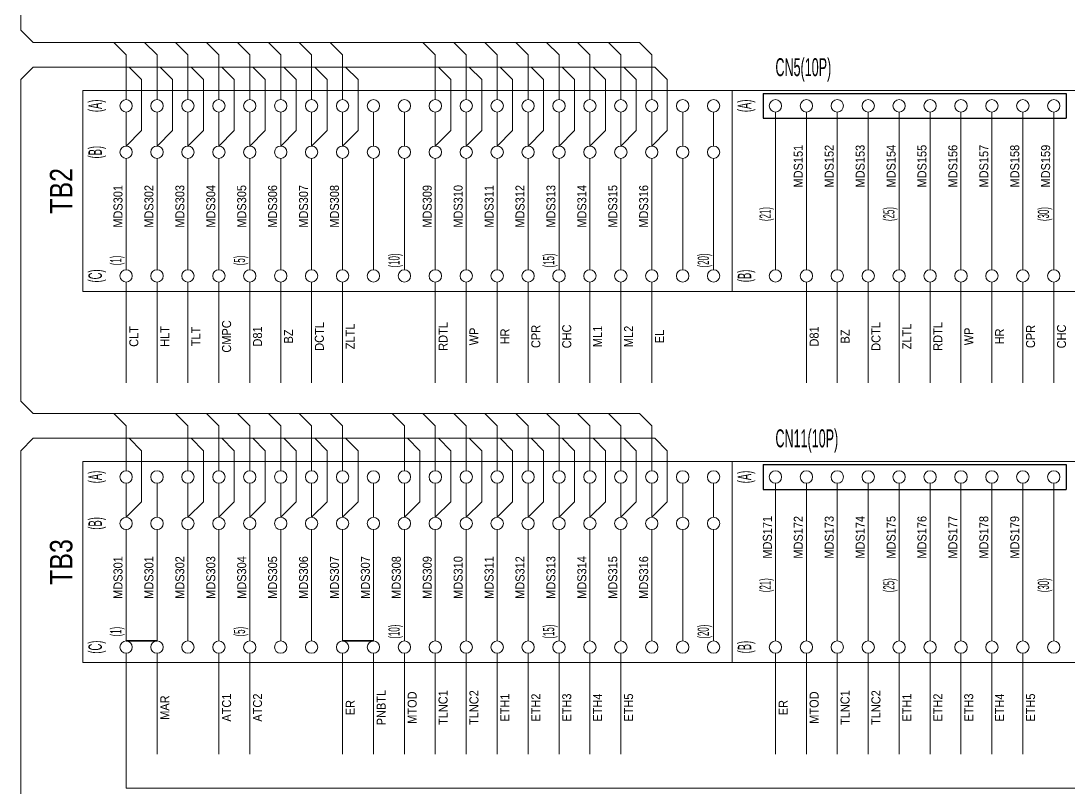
# Model space of a CAD drawing. Header units: millimetres. Extents: x 10 to 832, y 7 to 590.
# Drawn here: x 95 to 264.5, y 88.5 to 212.5 of the extents above; entities that cross this region are included whole.
import ezdxf
from ezdxf.enums import TextEntityAlignment as Align

# ---------------------------------------------------------------- set-up
doc = ezdxf.new("R2010")
doc.units = ezdxf.units.MM
for name, color, linetype in [('GR1_02', 7, 'Continuous'), ('GR1_03', 7, 'Continuous'), ('GR1_04', 7, 'Continuous')]:
    doc.layers.add(name, color=color, linetype=linetype)
doc.styles.add('HG丸ｺﾞｼｯｸM-PRO', font='')
doc.styles.get('HG丸ｺﾞｼｯｸM-PRO').set_extended_font_data('HG丸ｺﾞｼｯｸM-PRO')

# ---------------------------------------------------------------- blocks, each defined once
blk = doc.blocks.new('BLKF031')
at = {"layer": 'GR1_03', "color": 4, "linetype": 'Continuous', "lineweight": 13}
for p, q in [((197, 57.75), (194.5, 55.25)), ((194.5, 55.25), (194.5, 25.46875)), ((192.5, 23.46875), (194.5, 25.46875))]:
    blk.add_line(p, q, dxfattribs=at)
blk = doc.blocks.new('BLKF032')
at = {"layer": 'GR1_03', "color": 4, "linetype": 'Continuous', "lineweight": 13}
for p, q in [((192, 57.75), (189.5, 55.25)), ((189.5, 55.25), (189.5, 25.46875)), ((187.5, 23.46875), (189.5, 25.46875))]:
    blk.add_line(p, q, dxfattribs=at)
blk = doc.blocks.new('BLKF033')
at = {"layer": 'GR1_03', "color": 4, "linetype": 'Continuous', "lineweight": 13}
for p, q in [((187, 57.75), (184.5, 55.25)), ((184.5, 55.25), (184.5, 25.46875)), ((182.5, 23.46875), (184.5, 25.46875))]:
    blk.add_line(p, q, dxfattribs=at)
blk = doc.blocks.new('BLKF034')
at = {"layer": 'GR1_03', "color": 4, "linetype": 'Continuous', "lineweight": 13}
for p, q in [((182, 57.75), (179.5, 55.25)), ((179.5, 55.25), (179.5, 25.46875)), ((177.5, 23.46875), (179.5, 25.46875))]:
    blk.add_line(p, q, dxfattribs=at)
blk = doc.blocks.new('BLKF035')
at = {"layer": 'GR1_03', "color": 4, "linetype": 'Continuous', "lineweight": 13}
for p, q in [((177, 57.75), (174.5, 55.25)), ((174.5, 55.25), (174.5, 25.46875)), ((172.5, 23.46875), (174.5, 25.46875))]:
    blk.add_line(p, q, dxfattribs=at)
blk = doc.blocks.new('BLKF036')
at = {"layer": 'GR1_03', "color": 4, "linetype": 'Continuous', "lineweight": 13}
for p, q in [((172, 57.75), (169.5, 55.25)), ((169.5, 55.25), (169.5, 25.46875)), ((167.5, 23.46875), (169.5, 25.46875))]:
    blk.add_line(p, q, dxfattribs=at)
blk = doc.blocks.new('BLKF037')
at = {"layer": 'GR1_03', "color": 4, "linetype": 'Continuous', "lineweight": 13}
for p, q in [((167, 57.75), (164.5, 55.25)), ((164.5, 55.25), (164.5, 25.46875)), ((162.5, 23.46875), (164.5, 25.46875))]:
    blk.add_line(p, q, dxfattribs=at)
blk = doc.blocks.new('BLKF038')
at = {"layer": 'GR1_03', "color": 4, "linetype": 'Continuous', "lineweight": 13}
for p, q in [((162, 57.75), (159.5, 55.25)), ((159.5, 55.25), (159.5, 25.46875)), ((157.5, 23.46875), (159.5, 25.46875))]:
    blk.add_line(p, q, dxfattribs=at)
blk = doc.blocks.new('BLKF039')
at = {"layer": 'GR1_03', "color": 4, "linetype": 'Continuous', "lineweight": 13}
for p, q in [((147, 57.75), (144.5, 55.25)), ((144.5, 55.25), (144.5, 25.46875)), ((142.5, 23.46875), (144.5, 25.46875))]:
    blk.add_line(p, q, dxfattribs=at)
blk = doc.blocks.new('BLKF040')
at = {"layer": 'GR1_03', "color": 4, "linetype": 'Continuous', "lineweight": 13}
for p, q in [((142, 57.75), (139.5, 55.25)), ((139.5, 55.25), (139.5, 25.46875)), ((137.5, 23.46875), (139.5, 25.46875))]:
    blk.add_line(p, q, dxfattribs=at)
blk = doc.blocks.new('BLKF041')
at = {"layer": 'GR1_03', "color": 4, "linetype": 'Continuous', "lineweight": 13}
for p, q in [((137, 57.75), (134.5, 55.25)), ((134.5, 55.25), (134.5, 25.46875)), ((132.5, 23.46875), (134.5, 25.46875))]:
    blk.add_line(p, q, dxfattribs=at)
blk = doc.blocks.new('BLKF042')
at = {"layer": 'GR1_03', "color": 4, "linetype": 'Continuous', "lineweight": 13}
for p, q in [((132, 57.75), (129.5, 55.25)), ((129.5, 55.25), (129.5, 25.46875)), ((127.5, 23.46875), (129.5, 25.46875))]:
    blk.add_line(p, q, dxfattribs=at)
blk = doc.blocks.new('BLKF043')
at = {"layer": 'GR1_03', "color": 4, "linetype": 'Continuous', "lineweight": 13}
for p, q in [((127, 57.75), (124.5, 55.25)), ((124.5, 55.25), (124.5, 25.46875)), ((122.5, 23.46875), (124.5, 25.46875))]:
    blk.add_line(p, q, dxfattribs=at)
blk = doc.blocks.new('BLKF044')
at = {"layer": 'GR1_03', "color": 4, "linetype": 'Continuous', "lineweight": 13}
for p, q in [((122, 57.75), (119.5, 55.25)), ((119.5, 55.25), (119.5, 25.46875)), ((117.5, 23.46875), (119.5, 25.46875))]:
    blk.add_line(p, q, dxfattribs=at)
blk = doc.blocks.new('BLKF045')
at = {"layer": 'GR1_03', "color": 4, "linetype": 'Continuous', "lineweight": 13}
for p, q in [((117, 57.75), (114.5, 55.25)), ((114.5, 55.25), (114.5, 25.46875)), ((112.5, 23.46875), (114.5, 25.46875))]:
    blk.add_line(p, q, dxfattribs=at)
blk = doc.blocks.new('BLKF046')
at = {"layer": 'GR1_03', "color": 4, "linetype": 'Continuous', "lineweight": 13}
for p, q in [((112, 57.75), (109.5, 55.25)), ((109.5, 55.25), (109.5, 25.46875)), ((107.5, 23.46875), (109.5, 25.46875))]:
    blk.add_line(p, q, dxfattribs=at)
blk = doc.blocks.new('BLKF030')
at = {"layer": 'GR1_03', "color": 4, "linetype": 'Continuous', "lineweight": 13}
for p, q in [((97, 23.46875), (95, 25.46875)), ((192.5, 23.46875), (97, 23.46875))]:
    blk.add_line(p, q, dxfattribs=at)
for name in ['BLKF046', 'BLKF045', 'BLKF044', 'BLKF043', 'BLKF042', 'BLKF041', 'BLKF040', 'BLKF039', 'BLKF038', 'BLKF037', 'BLKF036', 'BLKF035', 'BLKF034', 'BLKF033', 'BLKF032', 'BLKF031']:
    blk.add_blockref(name, (0, 0), dxfattribs=at)
blk = doc.blocks.new('BLKF048')
at = {"layer": 'GR1_03', "color": 4, "linetype": 'Continuous', "lineweight": 13}
for p, q in [((139.5, 143), (137.5, 145)), ((139.5, 134.75), (139.5, 143)), ((137, 132.25), (139.5, 134.75))]:
    blk.add_line(p, q, dxfattribs=at)
blk = doc.blocks.new('BLKF049')
at = {"layer": 'GR1_03', "color": 4, "linetype": 'Continuous', "lineweight": 13}
for p, q in [((134.5, 143), (132.5, 145)), ((134.5, 134.75), (134.5, 143)), ((132, 132.25), (134.5, 134.75))]:
    blk.add_line(p, q, dxfattribs=at)
blk = doc.blocks.new('BLKF050')
at = {"layer": 'GR1_03', "color": 4, "linetype": 'Continuous', "lineweight": 13}
for p, q in [((129.5, 143), (127.5, 145)), ((129.5, 134.75), (129.5, 143)), ((127, 132.25), (129.5, 134.75))]:
    blk.add_line(p, q, dxfattribs=at)
blk = doc.blocks.new('BLKF051')
at = {"layer": 'GR1_03', "color": 4, "linetype": 'Continuous', "lineweight": 13}
for p, q in [((124.5, 143), (122.5, 145)), ((124.5, 134.75), (124.5, 143)), ((122, 132.25), (124.5, 134.75))]:
    blk.add_line(p, q, dxfattribs=at)
blk = doc.blocks.new('BLKF052')
at = {"layer": 'GR1_03', "color": 4, "linetype": 'Continuous', "lineweight": 13}
for p, q in [((114.5, 143), (112.5, 145)), ((114.5, 134.75), (114.5, 143)), ((112, 132.25), (114.5, 134.75))]:
    blk.add_line(p, q, dxfattribs=at)
blk = doc.blocks.new('BLKF053')
at = {"layer": 'GR1_03', "color": 4, "linetype": 'Continuous', "lineweight": 13}
for p, q in [((144.5, 143), (142.5, 145)), ((144.5, 134.75), (144.5, 143)), ((142, 132.25), (144.5, 134.75))]:
    blk.add_line(p, q, dxfattribs=at)
blk = doc.blocks.new('BLKF054')
at = {"layer": 'GR1_03', "color": 4, "linetype": 'Continuous', "lineweight": 13}
for p, q in [((149.5, 143), (147.5, 145)), ((149.5, 134.75), (149.5, 143)), ((147, 132.25), (149.5, 134.75))]:
    blk.add_line(p, q, dxfattribs=at)
blk = doc.blocks.new('BLKF055')
at = {"layer": 'GR1_03', "color": 4, "linetype": 'Continuous', "lineweight": 13}
for p, q in [((159.5, 143), (157.5, 145)), ((159.5, 134.75), (159.5, 143)), ((157, 132.25), (159.5, 134.75))]:
    blk.add_line(p, q, dxfattribs=at)
blk = doc.blocks.new('BLKF056')
at = {"layer": 'GR1_03', "color": 4, "linetype": 'Continuous', "lineweight": 13}
for p, q in [((184.5, 143), (182.5, 145)), ((184.5, 134.75), (184.5, 143)), ((182, 132.25), (184.5, 134.75))]:
    blk.add_line(p, q, dxfattribs=at)
blk = doc.blocks.new('BLKF057')
at = {"layer": 'GR1_03', "color": 4, "linetype": 'Continuous', "lineweight": 13}
for p, q in [((179.5, 143), (177.5, 145)), ((179.5, 134.75), (179.5, 143)), ((177, 132.25), (179.5, 134.75))]:
    blk.add_line(p, q, dxfattribs=at)
blk = doc.blocks.new('BLKF058')
at = {"layer": 'GR1_03', "color": 4, "linetype": 'Continuous', "lineweight": 13}
for p, q in [((174.5, 143), (172.5, 145)), ((174.5, 134.75), (174.5, 143)), ((172, 132.25), (174.5, 134.75))]:
    blk.add_line(p, q, dxfattribs=at)
blk = doc.blocks.new('BLKF059')
at = {"layer": 'GR1_03', "color": 4, "linetype": 'Continuous', "lineweight": 13}
for p, q in [((169.5, 143), (167.5, 145)), ((169.5, 134.75), (169.5, 143)), ((167, 132.25), (169.5, 134.75))]:
    blk.add_line(p, q, dxfattribs=at)
blk = doc.blocks.new('BLKF060')
at = {"layer": 'GR1_03', "color": 4, "linetype": 'Continuous', "lineweight": 13}
for p, q in [((164.5, 143), (162.5, 145)), ((164.5, 134.75), (164.5, 143)), ((162, 132.25), (164.5, 134.75))]:
    blk.add_line(p, q, dxfattribs=at)
blk = doc.blocks.new('BLKF061')
at = {"layer": 'GR1_03', "color": 4, "linetype": 'Continuous', "lineweight": 13}
for p, q in [((189.5, 143), (187.5, 145)), ((189.5, 134.75), (189.5, 143)), ((187, 132.25), (189.5, 134.75))]:
    blk.add_line(p, q, dxfattribs=at)
blk = doc.blocks.new('BLKF062')
at = {"layer": 'GR1_03', "color": 4, "linetype": 'Continuous', "lineweight": 13}
for p, q in [((194.5, 143), (192.5, 145)), ((194.5, 134.75), (194.5, 143)), ((192, 132.25), (194.5, 134.75))]:
    blk.add_line(p, q, dxfattribs=at)
blk = doc.blocks.new('BLKF063')
at = {"layer": 'GR1_03', "color": 4, "linetype": 'Continuous', "lineweight": 13}
for p, q in [((199.5, 143), (197.5, 145)), ((199.5, 134.75), (199.5, 143)), ((197, 132.25), (199.5, 134.75))]:
    blk.add_line(p, q, dxfattribs=at)
blk = doc.blocks.new('BLKF047')
at = {"layer": 'GR1_03', "color": 4, "linetype": 'Continuous', "lineweight": 13}
blk.add_line((97, 145), (197.5, 145), dxfattribs=at)
for name in ['BLKF052', 'BLKF051', 'BLKF050', 'BLKF049', 'BLKF048', 'BLKF053', 'BLKF054', 'BLKF055', 'BLKF060', 'BLKF059', 'BLKF058', 'BLKF057', 'BLKF056', 'BLKF061', 'BLKF062', 'BLKF063']:
    blk.add_blockref(name, (0, 0), dxfattribs=at)
blk = doc.blocks.new('BLKF029')
at = {"layer": 'GR1_03', "color": 4, "linetype": 'Continuous', "lineweight": 13}
for q in [(97, 145), (95, 25.46875)]:
    blk.add_line((95, 143), q, dxfattribs=at)
for name in ['BLKF047', 'BLKF030']:
    blk.add_blockref(name, (0, 0), dxfattribs=at)
blk = doc.blocks.new('BLKF065')
at = {"layer": 'GR1_03', "color": 4, "linetype": 'Continuous', "lineweight": 13}
for p, q in [((97, 209), (195, 209)), ((110, 209), (112, 207)), ((115, 209), (117, 207)), ((120, 209), (122, 207)), ((125, 209), (127, 207)), ((130, 209), (132, 207)), ((135, 209), (137, 207)), ((140, 209), (142, 207)), ((145, 209), (147, 207)), ((160, 209), (162, 207)), ((165, 209), (167, 207)), ((170, 209), (172, 207)), ((175, 209), (177, 207)), ((180, 209), (182, 207)), ((185, 209), (187, 207)), ((190, 209), (192, 207)), ((195, 209), (197, 207)), ((112, 207), (112, 199.75)), ((117, 207), (117, 199.75)), ((122, 207), (122, 199.75)), ((127, 207), (127, 199.75)), ((132, 207), (132, 199.75)), ((137, 207), (137, 199.75)), ((142, 207), (142, 199.75)), ((147, 207), (147, 199.75)), ((162, 207), (162, 199.75)), ((167, 207), (167, 199.75)), ((172, 207), (172, 199.75)), ((177, 207), (177, 199.75)), ((182, 207), (182, 199.75)), ((187, 207), (187, 199.75)), ((192, 207), (192, 199.75)), ((197, 207), (197, 199.75))]:
    blk.add_line(p, q, dxfattribs=at)
blk = doc.blocks.new('BLKF067')
at = {"layer": 'GR1_03', "color": 4, "linetype": 'Continuous', "lineweight": 13}
for p, q in [((139.5, 263), (137.5, 265)), ((139.5, 254.75), (139.5, 263)), ((137, 252.25), (139.5, 254.75))]:
    blk.add_line(p, q, dxfattribs=at)
blk = doc.blocks.new('BLKF068')
at = {"layer": 'GR1_03', "color": 4, "linetype": 'Continuous', "lineweight": 13}
for p, q in [((119.5, 263), (117.5, 265)), ((119.5, 254.75), (119.5, 263)), ((117, 252.25), (119.5, 254.75))]:
    blk.add_line(p, q, dxfattribs=at)
blk = doc.blocks.new('BLKF069')
at = {"layer": 'GR1_03', "color": 4, "linetype": 'Continuous', "lineweight": 13}
for p, q in [((114.5, 263), (112.5, 265)), ((114.5, 254.75), (114.5, 263)), ((112, 252.25), (114.5, 254.75))]:
    blk.add_line(p, q, dxfattribs=at)
blk = doc.blocks.new('BLKF070')
at = {"layer": 'GR1_03', "color": 4, "linetype": 'Continuous', "lineweight": 13}
for p, q in [((149.5, 263), (147.5, 265)), ((149.5, 254.75), (149.5, 263)), ((147, 252.25), (149.5, 254.75))]:
    blk.add_line(p, q, dxfattribs=at)
blk = doc.blocks.new('BLKF071')
at = {"layer": 'GR1_03', "color": 4, "linetype": 'Continuous', "lineweight": 13}
for p, q in [((154.5, 263), (152.5, 265)), ((154.5, 254.75), (154.5, 263)), ((152, 252.25), (154.5, 254.75))]:
    blk.add_line(p, q, dxfattribs=at)
blk = doc.blocks.new('BLKF072')
at = {"layer": 'GR1_03', "color": 4, "linetype": 'Continuous', "lineweight": 13}
for p, q in [((189.5, 263), (187.5, 265)), ((189.5, 254.75), (189.5, 263)), ((187, 252.25), (189.5, 254.75))]:
    blk.add_line(p, q, dxfattribs=at)
blk = doc.blocks.new('BLKF073')
at = {"layer": 'GR1_03', "color": 4, "linetype": 'Continuous', "lineweight": 13}
for p, q in [((184.5, 263), (182.5, 265)), ((184.5, 254.75), (184.5, 263)), ((182, 252.25), (184.5, 254.75))]:
    blk.add_line(p, q, dxfattribs=at)
blk = doc.blocks.new('BLKF074')
at = {"layer": 'GR1_03', "color": 4, "linetype": 'Continuous', "lineweight": 13}
for p, q in [((179.5, 263), (177.5, 265)), ((179.5, 254.75), (179.5, 263)), ((177, 252.25), (179.5, 254.75))]:
    blk.add_line(p, q, dxfattribs=at)
blk = doc.blocks.new('BLKF075')
at = {"layer": 'GR1_03', "color": 4, "linetype": 'Continuous', "lineweight": 13}
for p, q in [((174.5, 263), (172.5, 265)), ((174.5, 254.75), (174.5, 263)), ((172, 252.25), (174.5, 254.75))]:
    blk.add_line(p, q, dxfattribs=at)
blk = doc.blocks.new('BLKF076')
at = {"layer": 'GR1_03', "color": 4, "linetype": 'Continuous', "lineweight": 13}
for p, q in [((169.5, 263), (167.5, 265)), ((169.5, 254.75), (169.5, 263)), ((167, 252.25), (169.5, 254.75))]:
    blk.add_line(p, q, dxfattribs=at)
blk = doc.blocks.new('BLKF077')
at = {"layer": 'GR1_03', "color": 4, "linetype": 'Continuous', "lineweight": 13}
for p, q in [((194.5, 263), (192.5, 265)), ((194.5, 254.75), (194.5, 263)), ((192, 252.25), (194.5, 254.75))]:
    blk.add_line(p, q, dxfattribs=at)
blk = doc.blocks.new('BLKF078')
at = {"layer": 'GR1_03', "color": 4, "linetype": 'Continuous', "lineweight": 13}
for p, q in [((199.5, 263), (197.5, 265)), ((199.5, 254.75), (199.5, 263)), ((197, 252.25), (199.5, 254.75))]:
    blk.add_line(p, q, dxfattribs=at)
blk = doc.blocks.new('BLKF079')
at = {"layer": 'GR1_03', "color": 4, "linetype": 'Continuous', "lineweight": 13}
for p, q in [((204.5, 263), (202.5, 265)), ((204.5, 254.75), (204.5, 263)), ((202, 252.25), (204.5, 254.75))]:
    blk.add_line(p, q, dxfattribs=at)
blk = doc.blocks.new('BLKF066')
at = {"layer": 'GR1_03', "color": 4, "linetype": 'Continuous', "lineweight": 13}
blk.add_line((97, 265), (202.5, 265), dxfattribs=at)
for name in ['BLKF069', 'BLKF068', 'BLKF067', 'BLKF070', 'BLKF071', 'BLKF076', 'BLKF075', 'BLKF074', 'BLKF073', 'BLKF072', 'BLKF077', 'BLKF078', 'BLKF079']:
    blk.add_blockref(name, (0, 0), dxfattribs=at)
blk = doc.blocks.new('BLKF080')
at = {"layer": 'GR1_03', "color": 4, "linetype": 'Continuous', "lineweight": 13}
for p, q in [((164.5, 263), (162.5, 265)), ((164.5, 254.75), (164.5, 263)), ((162, 252.25), (164.5, 254.75))]:
    blk.add_line(p, q, dxfattribs=at)
blk = doc.blocks.new('BLKF081')
at = {"layer": 'GR1_03', "color": 4, "linetype": 'Continuous', "lineweight": 13}
for p, q in [((159.5, 263), (157.5, 265)), ((159.5, 254.75), (159.5, 263)), ((157, 252.25), (159.5, 254.75))]:
    blk.add_line(p, q, dxfattribs=at)
blk = doc.blocks.new('BLKF082')
at = {"layer": 'GR1_03', "color": 4, "linetype": 'Continuous', "lineweight": 13}
for p, q in [((129.5, 263), (127.5, 265)), ((129.5, 254.75), (129.5, 263)), ((127, 252.25), (129.5, 254.75))]:
    blk.add_line(p, q, dxfattribs=at)
blk = doc.blocks.new('BLKF064')
at = {"layer": 'GR1_03', "color": 4, "linetype": 'Continuous', "lineweight": 13}
for p, q in [((95, 263), (97, 265)), ((95, 263), (95, 211)), ((95, 211), (97, 209))]:
    blk.add_line(p, q, dxfattribs=at)
for name in ['BLKF066', 'BLKF082', 'BLKF081', 'BLKF080', 'BLKF065']:
    blk.add_blockref(name, (0, 0), dxfattribs=at)
blk = doc.blocks.new('BLKF084')
at = {"layer": 'GR1_03', "color": 4, "linetype": 'Continuous', "lineweight": 13}
for p, q in [((97, 149), (195, 149)), ((110, 149), (112, 147)), ((120, 149), (122, 147)), ((125, 149), (127, 147)), ((130, 149), (132, 147)), ((135, 149), (137, 147)), ((140, 149), (142, 147)), ((145, 149), (147, 147)), ((155, 149), (157, 147)), ((160, 149), (162, 147)), ((165, 149), (167, 147)), ((170, 149), (172, 147)), ((175, 149), (177, 147)), ((180, 149), (182, 147)), ((185, 149), (187, 147)), ((190, 149), (192, 147)), ((195, 149), (197, 147)), ((112, 147), (112, 139.75)), ((122, 147), (122, 139.75)), ((127, 147), (127, 139.75)), ((132, 147), (132, 139.75)), ((137, 147), (137, 139.75)), ((142, 147), (142, 139.75)), ((147, 147), (147, 139.75)), ((157, 147), (157, 139.75)), ((162, 147), (162, 139.75)), ((167, 147), (167, 139.75)), ((172, 147), (172, 139.75)), ((177, 147), (177, 139.75)), ((182, 147), (182, 139.75)), ((187, 147), (187, 139.75)), ((192, 147), (192, 139.75)), ((197, 147), (197, 139.75))]:
    blk.add_line(p, q, dxfattribs=at)
blk = doc.blocks.new('BLKF086')
at = {"layer": 'GR1_03', "color": 4, "linetype": 'Continuous', "lineweight": 13}
for p, q in [((134.5, 203), (132.5, 205)), ((134.5, 194.75), (134.5, 203)), ((132, 192.25), (134.5, 194.75))]:
    blk.add_line(p, q, dxfattribs=at)
blk = doc.blocks.new('BLKF087')
at = {"layer": 'GR1_03', "color": 4, "linetype": 'Continuous', "lineweight": 13}
for p, q in [((129.5, 203), (127.5, 205)), ((129.5, 194.75), (129.5, 203)), ((127, 192.25), (129.5, 194.75))]:
    blk.add_line(p, q, dxfattribs=at)
blk = doc.blocks.new('BLKF088')
at = {"layer": 'GR1_03', "color": 4, "linetype": 'Continuous', "lineweight": 13}
for p, q in [((124.5, 203), (122.5, 205)), ((124.5, 194.75), (124.5, 203)), ((122, 192.25), (124.5, 194.75))]:
    blk.add_line(p, q, dxfattribs=at)
blk = doc.blocks.new('BLKF089')
at = {"layer": 'GR1_03', "color": 4, "linetype": 'Continuous', "lineweight": 13}
for p, q in [((119.5, 203), (117.5, 205)), ((119.5, 194.75), (119.5, 203)), ((117, 192.25), (119.5, 194.75))]:
    blk.add_line(p, q, dxfattribs=at)
blk = doc.blocks.new('BLKF090')
at = {"layer": 'GR1_03', "color": 4, "linetype": 'Continuous', "lineweight": 13}
for p, q in [((114.5, 203), (112.5, 205)), ((114.5, 194.75), (114.5, 203)), ((112, 192.25), (114.5, 194.75))]:
    blk.add_line(p, q, dxfattribs=at)
blk = doc.blocks.new('BLKF091')
at = {"layer": 'GR1_03', "color": 4, "linetype": 'Continuous', "lineweight": 13}
for p, q in [((139.5, 203), (137.5, 205)), ((139.5, 194.75), (139.5, 203)), ((137, 192.25), (139.5, 194.75))]:
    blk.add_line(p, q, dxfattribs=at)
blk = doc.blocks.new('BLKF092')
at = {"layer": 'GR1_03', "color": 4, "linetype": 'Continuous', "lineweight": 13}
for p, q in [((144.5, 203), (142.5, 205)), ((144.5, 194.75), (144.5, 203)), ((142, 192.25), (144.5, 194.75))]:
    blk.add_line(p, q, dxfattribs=at)
blk = doc.blocks.new('BLKF093')
at = {"layer": 'GR1_03', "color": 4, "linetype": 'Continuous', "lineweight": 13}
for p, q in [((149.5, 203), (147.5, 205)), ((149.5, 194.75), (149.5, 203)), ((147, 192.25), (149.5, 194.75))]:
    blk.add_line(p, q, dxfattribs=at)
blk = doc.blocks.new('BLKF094')
at = {"layer": 'GR1_03', "color": 4, "linetype": 'Continuous', "lineweight": 13}
for p, q in [((184.5, 203), (182.5, 205)), ((184.5, 194.75), (184.5, 203)), ((182, 192.25), (184.5, 194.75))]:
    blk.add_line(p, q, dxfattribs=at)
blk = doc.blocks.new('BLKF095')
at = {"layer": 'GR1_03', "color": 4, "linetype": 'Continuous', "lineweight": 13}
for p, q in [((179.5, 203), (177.5, 205)), ((179.5, 194.75), (179.5, 203)), ((177, 192.25), (179.5, 194.75))]:
    blk.add_line(p, q, dxfattribs=at)
blk = doc.blocks.new('BLKF096')
at = {"layer": 'GR1_03', "color": 4, "linetype": 'Continuous', "lineweight": 13}
for p, q in [((174.5, 203), (172.5, 205)), ((174.5, 194.75), (174.5, 203)), ((172, 192.25), (174.5, 194.75))]:
    blk.add_line(p, q, dxfattribs=at)
blk = doc.blocks.new('BLKF097')
at = {"layer": 'GR1_03', "color": 4, "linetype": 'Continuous', "lineweight": 13}
for p, q in [((169.5, 203), (167.5, 205)), ((169.5, 194.75), (169.5, 203)), ((167, 192.25), (169.5, 194.75))]:
    blk.add_line(p, q, dxfattribs=at)
blk = doc.blocks.new('BLKF098')
at = {"layer": 'GR1_03', "color": 4, "linetype": 'Continuous', "lineweight": 13}
for p, q in [((164.5, 203), (162.5, 205)), ((164.5, 194.75), (164.5, 203)), ((162, 192.25), (164.5, 194.75))]:
    blk.add_line(p, q, dxfattribs=at)
blk = doc.blocks.new('BLKF099')
at = {"layer": 'GR1_03', "color": 4, "linetype": 'Continuous', "lineweight": 13}
for p, q in [((189.5, 203), (187.5, 205)), ((189.5, 194.75), (189.5, 203)), ((187, 192.25), (189.5, 194.75))]:
    blk.add_line(p, q, dxfattribs=at)
blk = doc.blocks.new('BLKF100')
at = {"layer": 'GR1_03', "color": 4, "linetype": 'Continuous', "lineweight": 13}
for p, q in [((194.5, 203), (192.5, 205)), ((194.5, 194.75), (194.5, 203)), ((192, 192.25), (194.5, 194.75))]:
    blk.add_line(p, q, dxfattribs=at)
blk = doc.blocks.new('BLKF101')
at = {"layer": 'GR1_03', "color": 4, "linetype": 'Continuous', "lineweight": 13}
for p, q in [((199.5, 203), (197.5, 205)), ((199.5, 194.75), (199.5, 203)), ((197, 192.25), (199.5, 194.75))]:
    blk.add_line(p, q, dxfattribs=at)
blk = doc.blocks.new('BLKF085')
at = {"layer": 'GR1_03', "color": 4, "linetype": 'Continuous', "lineweight": 13}
blk.add_line((97, 205), (197.5, 205), dxfattribs=at)
for name in ['BLKF090', 'BLKF089', 'BLKF088', 'BLKF087', 'BLKF086', 'BLKF091', 'BLKF092', 'BLKF093', 'BLKF098', 'BLKF097', 'BLKF096', 'BLKF095', 'BLKF094', 'BLKF099', 'BLKF100', 'BLKF101']:
    blk.add_blockref(name, (0, 0), dxfattribs=at)
blk = doc.blocks.new('BLKF083')
at = {"layer": 'GR1_03', "color": 4, "linetype": 'Continuous', "lineweight": 13}
for p, q in [((95, 203), (97, 205)), ((95, 203), (95, 151)), ((95, 151), (97, 149))]:
    blk.add_line(p, q, dxfattribs=at)
for name in ['BLKF085', 'BLKF084']:
    blk.add_blockref(name, (0, 0), dxfattribs=at)
blk = doc.blocks.new('BLKF105')
at = {"layer": 'GR1_03', "color": 2, "linetype": 'Continuous', "lineweight": 25}
for p, q in [((215, 200.75), (264, 200.75)), ((215, 200.75), (215, 196.75)), ((264, 200.75), (264, 196.75)), ((215, 196.75), (264, 196.75))]:
    blk.add_line(p, q, dxfattribs=at)
blk = doc.blocks.new('BLKF107')
at = {"layer": 'GR1_03', "color": 2, "linetype": 'Continuous', "lineweight": 25}
for p, q in [((215, 140.75), (264, 140.75)), ((215, 140.75), (215, 136.75)), ((264, 140.75), (264, 136.75)), ((215, 136.75), (264, 136.75))]:
    blk.add_line(p, q, dxfattribs=at)
blk = doc.blocks.new('BLKF301')
at = {"layer": 'GR1_02', "color": 4, "linetype": 'Continuous', "lineweight": 13}
for p, q in [((105, 168.75), (105, 201.25)), ((210, 201.25), (105, 201.25)), ((210, 168.75), (210, 201.25)), ((112, 192.25), (112, 197.75)), ((117, 192.25), (117, 197.75)), ((122, 192.25), (122, 197.75)), ((127, 192.25), (127, 197.75)), ((132, 192.25), (132, 197.75)), ((137, 192.25), (137, 197.75)), ((142, 192.25), (142, 197.75)), ((147, 192.25), (147, 197.75)), ((152, 192.25), (152, 197.75)), ((157, 192.25), (157, 197.75)), ((162, 192.25), (162, 197.75)), ((167, 192.25), (167, 197.75)), ((172, 192.25), (172, 197.75)), ((177, 192.25), (177, 197.75)), ((182, 192.25), (182, 197.75)), ((187, 192.25), (187, 197.75)), ((192, 192.25), (192, 197.75)), ((197, 192.25), (197, 197.75)), ((202, 192.25), (202, 197.75)), ((207, 192.25), (207, 197.75)), ((112, 190.25), (112, 172.25)), ((117, 190.25), (117, 172.25)), ((122, 190.25), (122, 172.25)), ((127, 190.25), (127, 172.25)), ((132, 190.25), (132, 172.25)), ((137, 190.25), (137, 172.25)), ((142, 190.25), (142, 172.25)), ((147, 190.25), (147, 172.25)), ((152, 190.25), (152, 172.25)), ((157, 190.25), (157, 172.25)), ((162, 190.25), (162, 172.25)), ((167, 190.25), (167, 172.25)), ((172, 190.25), (172, 172.25)), ((177, 190.25), (177, 172.25)), ((182, 190.25), (182, 172.25)), ((187, 190.25), (187, 172.25)), ((192, 190.25), (192, 172.25)), ((197, 190.25), (197, 172.25)), ((202, 190.25), (202, 172.25)), ((207, 190.25), (207, 172.25)), ((210, 168.75), (105, 168.75))]:
    blk.add_line(p, q, dxfattribs=at)
for centre in [(112, 198.75), (117, 198.75), (122, 198.75), (127, 198.75), (132, 198.75), (137, 198.75), (142, 198.75), (147, 198.75), (152, 198.75), (157, 198.75), (162, 198.75), (167, 198.75), (172, 198.75), (177, 198.75), (182, 198.75), (187, 198.75), (192, 198.75), (197, 198.75), (202, 198.75), (207, 198.75), (112, 191.25), (117, 191.25), (122, 191.25), (127, 191.25), (132, 191.25), (137, 191.25), (142, 191.25), (147, 191.25), (152, 191.25), (157, 191.25), (162, 191.25), (167, 191.25), (172, 191.25), (177, 191.25), (182, 191.25), (187, 191.25), (192, 191.25), (197, 191.25), (202, 191.25), (207, 191.25), (112, 171.25), (117, 171.25), (122, 171.25), (127, 171.25), (132, 171.25), (137, 171.25), (142, 171.25), (147, 171.25), (152, 171.25), (157, 171.25), (162, 171.25), (167, 171.25), (172, 171.25), (177, 171.25), (182, 171.25), (187, 171.25), (192, 171.25), (197, 171.25), (202, 171.25), (207, 171.25)]:
    blk.add_circle(centre, 1, dxfattribs=at)
at = {"layer": 'GR1_02', "color": 3, "linetype": 'Continuous', "lineweight": 35, "style": 'HG丸ｺﾞｼｯｸM-PRO'}
for s, height, width, p in [('(A)', 2.182, 0.522521, (107, 198.75)), ('(B)', 2.182, 0.521304, (107, 191.25)), ('(10)', 1.818, 0.521214, (155.33, 173.75)), ('(15)', 1.818, 0.521214, (180.33, 173.75)), ('(20)', 1.818, 0.521214, (205.33, 173.75)), ('(1)', 1.818, 0.521222, (110.33, 173.75)), ('(5)', 1.818, 0.521222, (130.33, 173.75)), ('(C)', 2.182, 0.52136, (107, 171.25))]:
    blk.add_text(s, height=height, rotation=90, dxfattribs=dict(at, width=width)).set_placement(p, align=Align.MIDDLE_CENTER)
blk = doc.blocks.new('BLKF302')
at = {"layer": 'GR1_02', "color": 4, "linetype": 'Continuous', "lineweight": 13}
for p, q in [((315, 201.25), (210, 201.25)), ((210, 168.75), (210, 201.25)), ((315, 168.75), (315, 201.25)), ((217, 172.25), (217, 197.75)), ((222, 172.25), (222, 197.75)), ((227, 172.25), (227, 197.75)), ((232, 172.25), (232, 197.75)), ((237, 172.25), (237, 197.75)), ((242, 172.25), (242, 197.75)), ((247, 172.25), (247, 197.75)), ((252, 172.25), (252, 197.75)), ((257, 172.25), (257, 197.75)), ((262, 172.25), (262, 197.75)), ((267, 172.25), (267, 197.75)), ((272, 172.25), (272, 197.75)), ((277, 172.25), (277, 197.75)), ((282, 172.25), (282, 197.75)), ((287, 172.25), (287, 197.75)), ((292, 172.25), (292, 197.75)), ((297, 172.25), (297, 197.75)), ((302, 172.25), (302, 197.75)), ((307, 172.25), (307, 197.75)), ((312, 172.25), (312, 197.75)), ((315, 168.75), (210, 168.75))]:
    blk.add_line(p, q, dxfattribs=at)
for centre in [(217, 198.75), (222, 198.75), (227, 198.75), (232, 198.75), (237, 198.75), (242, 198.75), (247, 198.75), (252, 198.75), (257, 198.75), (262, 198.75), (267, 198.75), (272, 198.75), (277, 198.75), (282, 198.75), (287, 198.75), (292, 198.75), (297, 198.75), (302, 198.75), (307, 198.75), (312, 198.75), (217, 171.25), (222, 171.25), (227, 171.25), (232, 171.25), (237, 171.25), (242, 171.25), (247, 171.25), (252, 171.25), (257, 171.25), (262, 171.25), (267, 171.25), (272, 171.25), (277, 171.25), (282, 171.25), (287, 171.25), (292, 171.25), (297, 171.25), (302, 171.25), (307, 171.25), (312, 171.25)]:
    blk.add_circle(centre, 1, dxfattribs=at)
at = {"layer": 'GR1_02', "color": 3, "linetype": 'Continuous', "lineweight": 35, "style": 'HG丸ｺﾞｼｯｸM-PRO'}
for s, height, width, p in [('(A)', 2.182, 0.522521, (212, 198.75)), ('(21)', 1.818, 0.521214, (215.33, 181.25)), ('(25)', 1.818, 0.521214, (235.33, 181.25)), ('(30)', 1.818, 0.521214, (260.33, 181.25)), ('(35)', 1.818, 0.521214, (285.33, 181.25)), ('(40)', 1.818, 0.521214, (310.33, 181.25)), ('(B)', 2.182, 0.521304, (212, 171.25))]:
    blk.add_text(s, height=height, rotation=90, dxfattribs=dict(at, width=width)).set_placement(p, align=Align.MIDDLE_CENTER)
blk = doc.blocks.new('BLKF299')
at = {"layer": 'GR1_02', "color": 4, "linetype": 'Continuous', "lineweight": 13}
for name in ['BLKF301', 'BLKF302']:
    blk.add_blockref(name, (0, 0), dxfattribs=at)
blk = doc.blocks.new('BLKF307')
at = {"layer": 'GR1_02', "color": 4, "linetype": 'Continuous', "lineweight": 13}
for p, q in [((105, 108.75), (105, 141.25)), ((210, 141.25), (105, 141.25)), ((210, 108.75), (210, 141.25)), ((112, 132.25), (112, 137.75)), ((117, 132.25), (117, 137.75)), ((122, 132.25), (122, 137.75)), ((127, 132.25), (127, 137.75)), ((132, 132.25), (132, 137.75)), ((137, 132.25), (137, 137.75)), ((142, 132.25), (142, 137.75)), ((147, 132.25), (147, 137.75)), ((152, 132.25), (152, 137.75)), ((157, 132.25), (157, 137.75)), ((162, 132.25), (162, 137.75)), ((167, 132.25), (167, 137.75)), ((172, 132.25), (172, 137.75)), ((177, 132.25), (177, 137.75)), ((182, 132.25), (182, 137.75)), ((187, 132.25), (187, 137.75)), ((192, 132.25), (192, 137.75)), ((197, 132.25), (197, 137.75)), ((202, 132.25), (202, 137.75)), ((207, 132.25), (207, 137.75)), ((112, 130.25), (112, 112.25)), ((117, 130.25), (117, 112.25)), ((122, 130.25), (122, 112.25)), ((127, 130.25), (127, 112.25)), ((132, 130.25), (132, 112.25)), ((137, 130.25), (137, 112.25)), ((142, 130.25), (142, 112.25)), ((147, 130.25), (147, 112.25)), ((152, 130.25), (152, 112.25)), ((157, 130.25), (157, 112.25)), ((162, 130.25), (162, 112.25)), ((167, 130.25), (167, 112.25)), ((172, 130.25), (172, 112.25)), ((177, 130.25), (177, 112.25)), ((182, 130.25), (182, 112.25)), ((187, 130.25), (187, 112.25)), ((192, 130.25), (192, 112.25)), ((197, 130.25), (197, 112.25)), ((202, 130.25), (202, 112.25)), ((207, 130.25), (207, 112.25)), ((210, 108.75), (105, 108.75))]:
    blk.add_line(p, q, dxfattribs=at)
for centre in [(112, 138.75), (117, 138.75), (122, 138.75), (127, 138.75), (132, 138.75), (137, 138.75), (142, 138.75), (147, 138.75), (152, 138.75), (157, 138.75), (162, 138.75), (167, 138.75), (172, 138.75), (177, 138.75), (182, 138.75), (187, 138.75), (192, 138.75), (197, 138.75), (202, 138.75), (207, 138.75), (112, 131.25), (117, 131.25), (122, 131.25), (127, 131.25), (132, 131.25), (137, 131.25), (142, 131.25), (147, 131.25), (152, 131.25), (157, 131.25), (162, 131.25), (167, 131.25), (172, 131.25), (177, 131.25), (182, 131.25), (187, 131.25), (192, 131.25), (197, 131.25), (202, 131.25), (207, 131.25), (112, 111.25), (117, 111.25), (122, 111.25), (127, 111.25), (132, 111.25), (137, 111.25), (142, 111.25), (147, 111.25), (152, 111.25), (157, 111.25), (162, 111.25), (167, 111.25), (172, 111.25), (177, 111.25), (182, 111.25), (187, 111.25), (192, 111.25), (197, 111.25), (202, 111.25), (207, 111.25)]:
    blk.add_circle(centre, 1, dxfattribs=at)
at = {"layer": 'GR1_02', "color": 3, "linetype": 'Continuous', "lineweight": 35, "style": 'HG丸ｺﾞｼｯｸM-PRO'}
for s, height, width, p in [('(A)', 2.182, 0.522521, (107, 138.75)), ('(B)', 2.182, 0.521304, (107, 131.25)), ('(1)', 1.818, 0.521222, (110.33, 113.75)), ('(5)', 1.818, 0.521222, (130.33, 113.75)), ('(10)', 1.818, 0.521214, (155.33, 113.75)), ('(15)', 1.818, 0.521214, (180.33, 113.75)), ('(20)', 1.818, 0.521214, (205.33, 113.75)), ('(C)', 2.182, 0.52136, (107, 111.25))]:
    blk.add_text(s, height=height, rotation=90, dxfattribs=dict(at, width=width)).set_placement(p, align=Align.MIDDLE_CENTER)
blk = doc.blocks.new('BLKF308')
at = {"layer": 'GR1_02', "color": 4, "linetype": 'Continuous', "lineweight": 13}
for p, q in [((315, 141.25), (210, 141.25)), ((210, 108.75), (210, 141.25)), ((315, 108.75), (315, 141.25)), ((217, 112.25), (217, 137.75)), ((222, 112.25), (222, 137.75)), ((227, 112.25), (227, 137.75)), ((232, 112.25), (232, 137.75)), ((237, 112.25), (237, 137.75)), ((242, 112.25), (242, 137.75)), ((247, 112.25), (247, 137.75)), ((252, 112.25), (252, 137.75)), ((257, 112.25), (257, 137.75)), ((262, 112.25), (262, 137.75)), ((267, 112.25), (267, 137.75)), ((272, 112.25), (272, 137.75)), ((277, 112.25), (277, 137.75)), ((282, 112.25), (282, 137.75)), ((287, 112.25), (287, 137.75)), ((292, 112.25), (292, 137.75)), ((297, 112.25), (297, 137.75)), ((302, 112.25), (302, 137.75)), ((307, 112.25), (307, 137.75)), ((312, 112.25), (312, 137.75)), ((315, 108.75), (210, 108.75))]:
    blk.add_line(p, q, dxfattribs=at)
for centre in [(217, 138.75), (222, 138.75), (227, 138.75), (232, 138.75), (237, 138.75), (242, 138.75), (247, 138.75), (252, 138.75), (257, 138.75), (262, 138.75), (267, 138.75), (272, 138.75), (277, 138.75), (282, 138.75), (287, 138.75), (292, 138.75), (297, 138.75), (302, 138.75), (307, 138.75), (312, 138.75), (217, 111.25), (222, 111.25), (227, 111.25), (232, 111.25), (237, 111.25), (242, 111.25), (247, 111.25), (252, 111.25), (257, 111.25), (262, 111.25), (267, 111.25), (272, 111.25), (277, 111.25), (282, 111.25), (287, 111.25), (292, 111.25), (297, 111.25), (302, 111.25), (307, 111.25), (312, 111.25)]:
    blk.add_circle(centre, 1, dxfattribs=at)
at = {"layer": 'GR1_02', "color": 3, "linetype": 'Continuous', "lineweight": 35, "style": 'HG丸ｺﾞｼｯｸM-PRO'}
for s, height, width, p in [('(A)', 2.182, 0.522521, (212, 138.75)), ('(21)', 1.818, 0.521214, (215.33, 121.25)), ('(25)', 1.818, 0.521214, (235.33, 121.25)), ('(30)', 1.818, 0.521214, (260.33, 121.25)), ('(35)', 1.818, 0.521214, (285.33, 121.25)), ('(40)', 1.818, 0.521214, (310.33, 121.25)), ('(B)', 2.182, 0.521304, (212, 111.25))]:
    blk.add_text(s, height=height, rotation=90, dxfattribs=dict(at, width=width)).set_placement(p, align=Align.MIDDLE_CENTER)
blk = doc.blocks.new('BLKF305')
at = {"layer": 'GR1_02', "color": 4, "linetype": 'Continuous', "lineweight": 13}
for name in ['BLKF307', 'BLKF308']:
    blk.add_blockref(name, (0, 0), dxfattribs=at)

msp = doc.modelspace()

# ---------------------------------------------------------------- linework, layer by layer
at = {"layer": 'GR1_03', "color": 4, "linetype": 'Continuous', "lineweight": 13}
for p, q in [((112, 170.25), (112, 153.97)), ((117, 170.25), (117, 153.97)), ((122, 170.25), (122, 153.97)), ((127, 170.25), (127, 153.97)), ((132, 170.25), (132, 153.97)), ((137, 170.25), (137, 153.97)), ((142, 170.25), (142, 153.97)), ((147, 170.25), (147, 153.97)), ((162, 170.25), (162, 153.97)), ((167, 170.25), (167, 153.97)), ((172, 170.25), (172, 153.97)), ((177, 170.25), (177, 153.97)), ((182, 170.25), (182, 153.97)), ((187, 170.25), (187, 153.97)), ((192, 170.25), (192, 153.97)), ((197, 170.25), (197, 153.97)), ((222, 170.25), (222, 153.97)), ((227, 170.25), (227, 153.97)), ((232, 170.25), (232, 153.97)), ((237, 170.25), (237, 153.97)), ((242, 170.25), (242, 153.97)), ((247, 170.25), (247, 153.97)), ((252, 170.25), (252, 153.97)), ((257, 170.25), (257, 153.97)), ((262, 170.25), (262, 153.97)), ((112, 110.25), (112, 88.47)), ((117, 110.25), (117, 93.97)), ((127, 110.25), (127, 93.97)), ((132, 110.25), (132, 93.97)), ((147, 110.25), (147, 93.97)), ((152, 110.25), (152, 93.97)), ((157, 110.25), (157, 93.97)), ((162, 110.25), (162, 93.97)), ((167, 110.25), (167, 93.97)), ((172, 110.25), (172, 93.97)), ((177, 110.25), (177, 93.97)), ((182, 110.25), (182, 93.97)), ((187, 110.25), (187, 93.97)), ((192, 110.25), (192, 93.97)), ((217, 110.25), (217, 93.97)), ((222, 110.25), (222, 93.97)), ((227, 110.25), (227, 93.97)), ((232, 110.25), (232, 93.97)), ((237, 110.25), (237, 93.97)), ((242, 110.25), (242, 93.97)), ((247, 110.25), (247, 93.97)), ((252, 110.25), (252, 93.97)), ((257, 110.25), (257, 93.97)), ((112, 88.47), (452, 88.47))]:
    msp.add_line(p, q, dxfattribs=at)
at = {"layer": 'GR1_03', "color": 3, "linetype": 'Continuous', "lineweight": 35}
for p, q in [((112, 112.25), (117, 112.25)), ((147, 112.25), (152, 112.25))]:
    msp.add_line(p, q, dxfattribs=at)

# ---------------------------------------------------------------- block references
at = {"layer": 'GR1_02', "color": 4, "linetype": 'Continuous', "lineweight": 13}
for name in ['BLKF299', 'BLKF305']:
    msp.add_blockref(name, (0, 0), dxfattribs=at)
at = {"layer": 'GR1_03', "color": 4, "linetype": 'Continuous', "lineweight": 13}
for name in ['BLKF064', 'BLKF083', 'BLKF029']:
    msp.add_blockref(name, (0, 0), dxfattribs=at)
at = {"layer": 'GR1_03', "color": 2, "linetype": 'Continuous', "lineweight": 25}
for name in ['BLKF105', 'BLKF107']:
    msp.add_blockref(name, (0, 0), dxfattribs=at)

# ---------------------------------------------------------------- texts
at = {"layer": 'GR1_02', "color": 3, "linetype": 'Continuous', "lineweight": 35, "style": 'HG丸ｺﾞｼｯｸM-PRO', "width": 0.829711}
for s, p in [('TB2', (101.5, 185)), ('TB3', (101.5, 125))]:
    msp.add_text(s, height=3.636, rotation=90, dxfattribs=at).set_placement(p, align=Align.MIDDLE_CENTER)
at = {"layer": 'GR1_03', "color": 3, "linetype": 'Continuous', "lineweight": 35, "style": 'HG丸ｺﾞｼｯｸM-PRO'}
for s, width, p in [('CN5(10P)', 0.521586, (217, 205)), ('CN11(10P)', 0.521538, (217, 145))]:
    msp.add_text(s, height=2.909, dxfattribs=dict(at, width=width)).set_placement(p, align=Align.MIDDLE_LEFT)
at = {"layer": 'GR1_04', "color": 3, "linetype": 'Continuous', "lineweight": 35, "style": 'HG丸ｺﾞｼｯｸM-PRO'}
for s, width, p in [('MDS151', 0.911744, (220.69, 189)), ('MDS152', 0.911744, (225.69, 189)), ('MDS153', 0.911744, (230.69, 189)), ('MDS154', 0.911744, (235.69, 189)), ('MDS155', 0.911744, (240.69, 189)), ('MDS156', 0.911744, (245.69, 189)), ('MDS157', 0.911744, (250.69, 189)), ('MDS158', 0.911744, (255.69, 189)), ('MDS159', 0.911744, (260.69, 189)), ('MDS301', 0.911744, (110.69, 182.5)), ('MDS302', 0.911744, (115.69, 182.5)), ('MDS303', 0.911744, (120.69, 182.5)), ('MDS304', 0.911744, (125.69, 182.5)), ('MDS305', 0.911744, (130.69, 182.5)), ('MDS306', 0.911744, (135.69, 182.5)), ('MDS307', 0.911744, (140.69, 182.5)), ('MDS308', 0.911744, (145.69, 182.5)), ('MDS309', 0.911744, (160.69, 182.5)), ('MDS310', 0.911744, (165.69, 182.5)), ('MDS311', 0.911744, (170.69, 182.5)), ('MDS312', 0.911744, (175.69, 182.5)), ('MDS313', 0.911744, (180.69, 182.5)), ('MDS314', 0.911744, (185.69, 182.5)), ('MDS315', 0.911744, (190.69, 182.5)), ('MDS316', 0.911744, (195.69, 182.5)), ('CLT', 0.912784, (113.25, 161.47)), ('HLT', 0.912528, (118.25, 161.47)), ('TLT', 0.913241, (123.25, 161.47)), ('CMPC', 0.91241, (128.25, 161.47)), ('D81', 0.910898, (133.25, 161.47)), ('DCTL', 0.912358, (143.25, 161.47)), ('ZLTL', 0.913309, (148.25, 161.47)), ('RDTL', 0.912863, (163.25, 161.47)), ('WP', 0.911341, (168.25, 161.47)), ('CPR', 0.91228, (178.25, 161.47)), ('CHC', 0.912331, (183.25, 161.47)), ('ML1', 0.912471, (188.25, 161.47)), ('ML2', 0.912471, (193.25, 161.47)), ('D81', 0.910898, (223.25, 161.47)), ('DCTL', 0.912358, (233.25, 161.47)), ('ZLTL', 0.913309, (238.25, 161.47)), ('RDTL', 0.912863, (243.25, 161.47)), ('WP', 0.911341, (248.25, 161.47)), ('CPR', 0.91228, (258.25, 161.47)), ('CHC', 0.912331, (263.25, 161.47)), ('BZ', 0.913871, (138.25, 161.47)), ('HR', 0.913165, (173.25, 161.47)), ('EL', 0.912814, (198.25, 161.47)), ('BZ', 0.913871, (228.25, 161.47)), ('HR', 0.913165, (253.25, 161.47)), ('MDS171', 0.911744, (215.69, 129)), ('MDS172', 0.911744, (220.69, 129)), ('MDS173', 0.911744, (225.69, 129)), ('MDS174', 0.911744, (230.69, 129)), ('MDS175', 0.911744, (235.69, 129)), ('MDS176', 0.911744, (240.69, 129)), ('MDS177', 0.911744, (245.69, 129)), ('MDS178', 0.911744, (250.69, 129)), ('MDS179', 0.911744, (255.69, 129)), ('MDS301', 0.911744, (110.69, 122.5)), ('MDS301', 0.911744, (115.69, 122.5)), ('MDS302', 0.911744, (120.69, 122.5)), ('MDS303', 0.911744, (125.69, 122.5)), ('MDS304', 0.911744, (130.69, 122.5)), ('MDS305', 0.911744, (135.69, 122.5)), ('MDS306', 0.911744, (140.69, 122.5)), ('MDS307', 0.911744, (145.69, 122.5)), ('MDS307', 0.911744, (150.69, 122.5)), ('MDS308', 0.911744, (155.69, 122.5)), ('MDS309', 0.911744, (160.69, 122.5)), ('MDS310', 0.911744, (165.69, 122.5)), ('MDS311', 0.911744, (170.69, 122.5)), ('MDS312', 0.911744, (175.69, 122.5)), ('MDS313', 0.911744, (180.69, 122.5)), ('MDS314', 0.911744, (185.69, 122.5)), ('MDS315', 0.911744, (190.69, 122.5)), ('MDS316', 0.911744, (195.69, 122.5)), ('ATC1', 0.912448, (128.25, 101.47)), ('ATC2', 0.912448, (133.25, 101.47)), ('PNBTL', 0.911925, (153.25, 101.47)), ('MTOD', 0.912516, (158.25, 101.47)), ('TLNC1', 0.912176, (163.25, 101.47)), ('TLNC2', 0.912176, (168.25, 101.47)), ('ETH1', 0.912511, (173.25, 101.47)), ('ETH2', 0.912511, (178.25, 101.47)), ('ETH3', 0.912511, (183.25, 101.47)), ('ETH4', 0.912511, (188.25, 101.47)), ('ETH5', 0.912511, (193.25, 101.47)), ('MTOD', 0.912516, (223.25, 101.47)), ('TLNC1', 0.912176, (228.25, 101.47)), ('TLNC2', 0.912176, (233.25, 101.47)), ('ETH1', 0.912511, (238.25, 101.47)), ('ETH2', 0.912511, (243.25, 101.47)), ('ETH3', 0.912511, (248.25, 101.47)), ('ETH4', 0.912511, (253.25, 101.47)), ('ETH5', 0.912511, (258.25, 101.47)), ('MAR', 0.913843, (118.25, 101.47)), ('ER', 0.914168, (148.25, 101.47)), ('ER', 0.914168, (218.25, 101.47))]:
    msp.add_text(s, height=1.455, rotation=90, dxfattribs=dict(at, width=width)).set_placement(p, align=Align.MIDDLE_CENTER)

doc.saveas('drawing.dxf')
